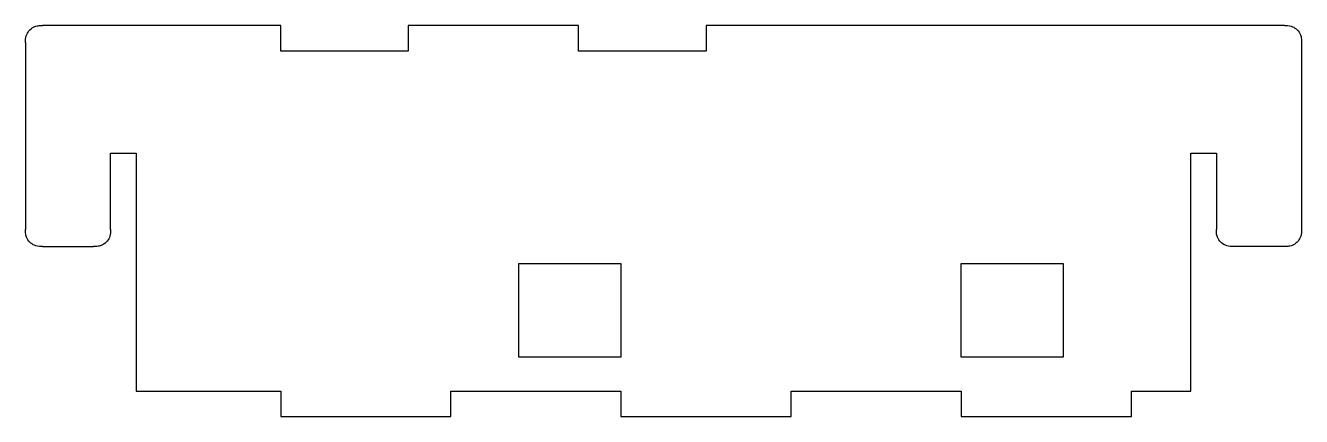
# Model space of a CAD drawing. Header units: millimetres. Extents: x -10 to 140, y 0 to 46.
import ezdxf

# ---------------------------------------------------------------- set-up
doc = ezdxf.new("R2010")
doc.units = ezdxf.units.MM

msp = doc.modelspace()

# ---------------------------------------------------------------- linework, layer by layer
for p, q in [((-10, 44), (-10, 22)), ((140, 44), (140, 22)), ((-8, 20), (-2, 20)), ((138, 20), (132, 20))]:
    msp.add_line(p, q)
for points in [[(138, 46), (70, 46), (70, 43), (55, 43), (55, 46), (35, 46), (35, 43), (20, 43), (20, 46), (-8, 46)], [(0, 22), (0, 31), (3, 31), (3, 3), (20, 3), (20, 0), (40, 0), (40, 3), (60, 3), (60, 0), (80, 0), (80, 3), (100, 3), (100, 0), (120, 0), (120, 3), (127, 3), (127, 31), (130, 31), (130, 22)]]:
    msp.add_lwpolyline(points)
for points in [[(60, 18), (60, 7), (48, 7), (48, 18)], [(112, 18), (112, 7), (100, 7), (100, 18)]]:
    msp.add_lwpolyline(points, close=True)
for points in [[(-10, 44), (-10, 44.24), (-10, 44.5), (-9.85, 44.99), (-9.74, 45.19), (-9.46, 45.52), (-9.27, 45.69), (-8.86, 45.9), (-8.68, 45.95), (-8.35, 46), (-8.17, 46), (-8, 46)], [(138, 46), (138.24, 46), (138.5, 46), (138.99, 45.85), (139.19, 45.74), (139.52, 45.46), (139.69, 45.27), (139.9, 44.86), (139.95, 44.68), (140, 44.35), (140, 44.17), (140, 44)], [(-8, 20), (-8.24, 20), (-8.5, 20), (-8.99, 20.15), (-9.19, 20.26), (-9.52, 20.54), (-9.69, 20.73), (-9.9, 21.14), (-9.95, 21.32), (-10, 21.65), (-10, 21.83), (-10, 22)], [(0, 22), (0, 21.76), (0, 21.5), (-0.15, 21.01), (-0.26, 20.81), (-0.54, 20.48), (-0.73, 20.31), (-1.14, 20.1), (-1.32, 20.05), (-1.65, 20), (-1.83, 20), (-2, 20)], [(132, 20), (131.76, 20), (131.5, 20), (131.01, 20.15), (130.81, 20.26), (130.48, 20.54), (130.31, 20.73), (130.1, 21.14), (130.05, 21.32), (130, 21.65), (130, 21.83), (130, 22)], [(140, 22), (140, 21.76), (140, 21.5), (139.85, 21.01), (139.74, 20.81), (139.46, 20.48), (139.27, 20.31), (138.86, 20.1), (138.68, 20.05), (138.35, 20), (138.17, 20), (138, 20)]]:
    msp.add_open_spline(points, degree=3, knots=[0, 0, 0, 0, 0.0729016, 0.0729016, 0.1284561, 0.1284561, 0.1795688, 0.1795688, 0.2215881, 0.2215881, 0.2719873, 0.2719873, 0.2719873, 0.2719873])

doc.saveas('drawing.dxf')
